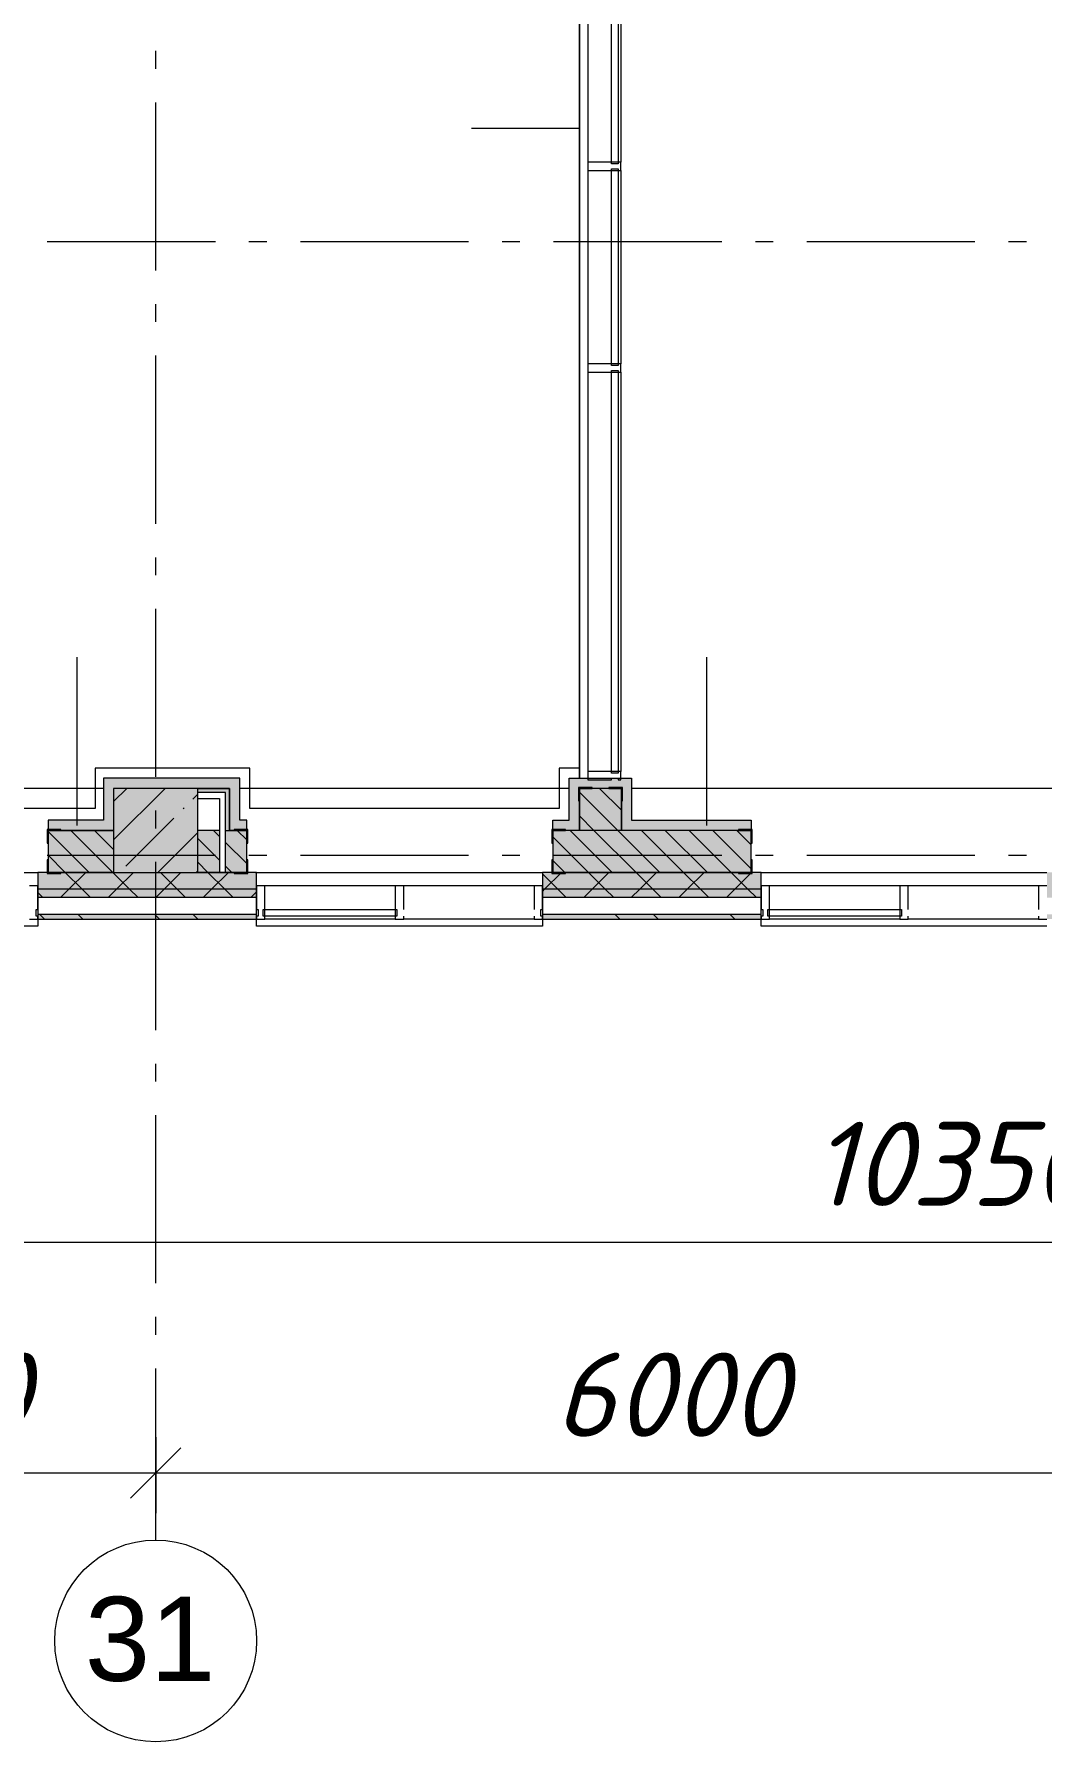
# Model space of a CAD drawing. Header units: millimetres. Extents: x -537608 to 253996, y -217170 to 186033.
# Drawn here: x -321899 to -315906, y -217170 to -207014 of the extents above; entities that cross this region are included whole.
import ezdxf

# ---------------------------------------------------------------- set-up
doc = ezdxf.new("R2010")
doc.units = ezdxf.units.MM
doc.layers.add('PDF _Геометрия', color=7, linetype='Continuous')
doc.layers.add('PDF _Текст', color=7, linetype='Continuous')
doc.layers.add('PDF _Сплошная заливка', color=7, linetype='Continuous', true_color=0xffffff)
doc.styles.add('PDF ArialMT', font='arial.ttf')
doc.styles.add('PDF ISOCPEUR Italic', font='isocpeui.ttf')

msp = doc.modelspace()

# ---------------------------------------------------------------- hatches: boundary and pattern name
at = {"layer": 'PDF _Сплошная заливка', "true_color": 0xff7d7d, "transparency": 33554559}
for points in [[(-321273.2691, -211499.6558), (-320736.1844, -211499.6558), (-320736.1844, -211439.6572), (-321486.1876, -211439.6572), (-321486.1876, -211499.6558), (-321426.1849, -211499.6558)], [(-318406.1835, -211499.6558), (-318406.1835, -211439.6572), (-318716.1831, -211439.6572), (-318716.1831, -211499.6558), (-318656.1846, -211499.6558)]]:
    msp.add_hatch(color=11, dxfattribs=at).paths.add_polyline_path(points)
at = {"layer": 'PDF _Сплошная заливка', "transparency": 33554559}
msp.add_hatch(color=256, dxfattribs=at).paths.add_polyline_path([(-320926.1869, -211999.658), (-320926.1869, -211499.6558), (-321426.1849, -211499.6558), (-321426.1849, -211999.658), (-321273.2691, -211999.658)])
at = {"layer": 'PDF _Сплошная заливка', "true_color": 0x77b143, "transparency": 33554559}
msp.add_hatch(color=75, dxfattribs=at).paths.add_polyline_path([(-320761.1845, -211524.6559), (-320736.1844, -211524.6559), (-320736.1844, -211499.6558), (-320926.1869, -211499.6558), (-320926.1869, -211524.6559)])
at = {"layer": 'PDF _Сплошная заливка', "transparency": 33554559}
h = msp.add_hatch(color=256, dxfattribs=at)
h.paths.add_polyline_path([(-287542.4985, -211999.658), (-287136.1735, -211999.658), (-287136.1735, -211749.6569), (-288256.1728, -211753.5623), (-288256.1728, -211999.658)], flags=0)
h.paths.add_polyline_path([(-285316.1732, -211999.658), (-284876.1717, -211999.658), (-284876.1717, -211749.6569), (-285316.1732, -211753.5623)], flags=0)
h.paths.add_polyline_path([(-294544.0193, -211999.658), (-294426.1751, -211999.658), (-294426.1751, -211749.6569), (-294544.0193, -211753.5623)], flags=0)
h.paths.add_polyline_path([(-293876.1749, -211999.658), (-293876.1749, -211749.6569), (-293926.1751, -211749.6569), (-293926.1751, -211999.658)], flags=0)
h.paths.add_polyline_path([(-293376.1748, -211999.658), (-293240.0629, -211999.658), (-293240.0629, -211749.6569), (-293376.1748, -211753.5623), (-293376.1748, -211911.5289)], flags=0)
h.paths.add_polyline_path([(-293076.1757, -211999.658), (-293076.1757, -211749.6569), (-293205.0645, -211753.5623), (-293205.0645, -211999.658)], flags=0)
h.paths.add_polyline_path([(-290076.1731, -211999.658), (-290076.1731, -211749.6569), (-290202.4245, -211753.5623), (-290202.4245, -211999.658)], flags=0)
h.paths.add_polyline_path([(-294579.0199, -211999.658), (-294579.0199, -211749.6569), (-294814.7297, -211753.5623), (-294814.7297, -211999.658), (-294710.2877, -211999.658)], flags=0)
h.paths.add_polyline_path([(-290376.1745, -211999.658), (-290237.4252, -211999.658), (-290237.4252, -211749.6569), (-290376.1745, -211753.5623), (-290376.1745, -211950.0152)], flags=0)
h.paths.add_polyline_path([(-290876.1745, -211999.658), (-290876.1745, -211749.6569), (-291256.1754, -211753.5623), (-291256.1754, -211999.658), (-290915.5758, -211999.658)], flags=0)
h.paths.add_polyline_path([(-296926.1754, -211999.658), (-296634.73, -211999.658), (-296634.73, -211749.6569), (-296926.1754, -211753.5623)], flags=0)
h.paths.add_polyline_path([(-297426.1777, -211999.658), (-297426.1777, -211749.6569), (-297814.73, -211753.5623), (-297814.73, -211999.658), (-297661.7282, -211999.658)], flags=0)
h.paths.add_polyline_path([(-303814.7307, -211999.658), (-303426.1784, -211999.658), (-303426.1784, -211749.6569), (-303814.7307, -211753.5623)], flags=0)
h.paths.add_polyline_path([(-299634.7303, -211999.658), (-299634.7303, -211749.6569), (-300814.7304, -211753.5623), (-300814.7304, -211999.658), (-300191.5361, -211999.658)], flags=0)
h.paths.add_polyline_path([(-302721.3441, -211999.658), (-302634.7307, -211999.658), (-302634.7307, -211749.6569), (-302926.1805, -211753.5623), (-302926.1805, -211999.658)], flags=0)
h.paths.add_polyline_path([(-305788.7147, -211999.658), (-305788.7147, -211749.6569), (-305926.1808, -211753.5623), (-305926.1808, -211999.658)], flags=0)
h.paths.add_polyline_path([(-308634.7357, -211999.658), (-308634.7357, -211749.6569), (-309814.7358, -211753.5623), (-309814.7358, -211999.658), (-309467.4986, -211999.658)], flags=0)
h.paths.add_polyline_path([(-306595.457, -211999.658), (-306595.457, -211749.6569), (-306814.7354, -211753.5623), (-306814.7354, -211999.658)], flags=0)
h.paths.add_polyline_path([(-306560.4585, -211999.658), (-306426.1788, -211999.658), (-306426.1788, -211749.6569), (-306560.4585, -211753.5623)], flags=0)
h.paths.add_polyline_path([(-305634.7311, -211999.658), (-305634.7311, -211749.6569), (-305753.7162, -211753.5623), (-305753.7162, -211999.658), (-305672.7867, -211999.658)], flags=0)
h.paths.add_polyline_path([(-312814.7361, -211999.658), (-312595.4577, -211999.658), (-312595.4577, -211749.6569), (-312814.7361, -211753.5623)], flags=0)
h.paths.add_polyline_path([(-311791.3679, -211999.658), (-311791.3679, -211749.6569), (-311926.1815, -211753.5623), (-311926.1815, -211999.658)], flags=0)
h.paths.add_polyline_path([(-311634.7361, -211999.658), (-311634.7361, -211749.6569), (-311756.3651, -211753.5623), (-311756.3651, -211999.658)], flags=0)
h.paths.add_polyline_path([(-312426.1838, -211999.658), (-312426.1838, -211749.6569), (-312560.4592, -211753.5623), (-312560.4592, -211999.658)], flags=0)
h.paths.add_polyline_path([(-315699.4156, -211999.658), (-315699.4156, -211749.6569), (-315814.7365, -211753.5623), (-315814.7365, -211999.658), (-315792.0185, -211999.658)], flags=0)
h.paths.add_polyline_path([(-315664.4172, -211999.658), (-315426.1841, -211999.658), (-315426.1841, -211749.6569), (-315664.4172, -211753.5623)], flags=0)
h.paths.add_polyline_path([(-314926.1819, -211999.658), (-314634.7364, -211999.658), (-314634.7364, -211749.6569), (-314926.1819, -211753.5623), (-314926.1819, -211907.5976)], flags=0)
h.paths.add_polyline_path([(-317634.7368, -211999.658), (-317634.7368, -211749.6569), (-318814.7368, -211753.5623), (-318814.7368, -211999.658), (-317900.1918, -211999.658)], flags=0)
h.paths.add_polyline_path([(-321426.1849, -211999.658), (-321426.1849, -211749.6569), (-321815.3572, -211753.5623), (-321815.3572, -211999.658), (-321694.9038, -211999.658)], flags=0)
h.paths.add_polyline_path([(-320851.6344, -211999.658), (-320796.1872, -211999.658), (-320796.1872, -211749.6569), (-320926.1869, -211753.5623), (-320926.1869, -211999.658)], flags=0)
h.paths.add_polyline_path([(-320634.7372, -211999.658), (-320634.7372, -211749.6569), (-320761.1845, -211753.5623), (-320761.1845, -211999.658)], flags=0)
h.paths.add_polyline_path([(-323756.1856, -211999.658), (-323635.3576, -211999.658), (-323635.3576, -211749.6569), (-323756.1856, -211753.5623)], flags=0)
h.paths.add_polyline_path([(-323791.1884, -211999.658), (-323791.1884, -211749.6569), (-323926.1873, -211749.6569), (-323926.1873, -211999.658), (-323803.077, -211999.658)], flags=0)
h.paths.add_polyline_path([(-326804.9504, -211999.658), (-326804.9504, -211749.6569), (-326926.1876, -211753.5623), (-326926.1876, -211999.658)], flags=0)
h.paths.add_polyline_path([(-326754.5197, -211999.658), (-326634.7422, -211999.658), (-326634.7422, -211749.6569), (-326769.9477, -211753.5623), (-326769.9477, -211999.658)], flags=0)
h.paths.add_polyline_path([(-327476.1901, -211999.658), (-327426.1898, -211999.658), (-327426.1898, -211749.6569), (-327476.1901, -211749.6569), (-327476.1901, -211877.6371)], flags=0)
h.paths.add_polyline_path([(-324814.7418, -211999.658), (-324426.1895, -211999.658), (-324426.1895, -211749.6569), (-324814.7418, -211753.5623)], flags=0)
h.paths.add_polyline_path([(-328116.1903, -211999.658), (-327976.188, -211999.658), (-327976.188, -211749.6569), (-328116.1903, -211753.5623)], flags=0)
h.paths.add_polyline_path([(-338936.1917, -211999.658), (-338936.1917, -211749.6569), (-339301.195, -211753.5623), (-339301.195, -211999.658), (-338981.929, -211999.658)], flags=0)
h.paths.add_polyline_path([(-341934.7496, -211999.658), (-341934.7496, -211749.6569), (-343114.7496, -211753.5623), (-343114.7496, -211999.658), (-342355.0063, -211999.658)], flags=0)
h.paths.add_polyline_path([(-339476.1958, -211999.658), (-339336.1935, -211999.658), (-339336.1935, -211749.6569), (-339476.1958, -211753.5623), (-339476.1958, -211796.1563)], flags=0)
h.paths.add_polyline_path([(-339976.1894, -211999.658), (-339976.1894, -211749.6569), (-340088.9181, -211753.5623), (-340088.9181, -211999.658)], flags=0)
h.paths.add_polyline_path([(-345476.1965, -211999.658), (-345336.1941, -211999.658), (-345336.1941, -211749.6569), (-345476.1965, -211753.5623), (-345476.1965, -211949.6578)], flags=0)
h.paths.add_polyline_path([(-345301.1957, -211999.658), (-344934.7456, -211999.658), (-344934.7456, -211749.6569), (-345301.1957, -211753.5623)], flags=0)
h.paths.add_polyline_path([(-345976.1987, -211999.658), (-345976.1987, -211749.6569), (-346054.7471, -211753.5623), (-346054.7471, -211999.658)], flags=0)
h.paths.add_polyline_path([(-348976.1948, -211999.658), (-348976.1948, -211749.6569), (-349054.7518, -211753.5623), (-349054.7518, -211999.658)], flags=0)
h.paths.add_polyline_path([(-348476.1925, -211999.658), (-348356.1955, -211999.658), (-348356.1955, -211749.6569), (-348476.1925, -211753.5623), (-348476.1925, -211955.5396)], flags=0)
h.paths.add_polyline_path([(-348257.8915, -211999.658), (-347874.7517, -211999.658), (-347874.7517, -211749.6569), (-348321.197, -211753.5623), (-348321.197, -211999.658)], flags=0)
h.paths.add_polyline_path([(-355376.1973, -211999.658), (-355376.1973, -211749.6569), (-358388.3618, -211753.5623), (-358388.3618, -211999.658), (-355847.3154, -211999.658)], flags=0)
h.paths.add_polyline_path([(-351630.9688, -211999.658), (-351376.1968, -211999.658), (-351376.1968, -211749.6569), (-352053.6971, -211753.5623), (-352052.6035, -211999.658)], flags=0)
h.paths.add_polyline_path([(-354737.3208, -211999.658), (-354737.3208, -211749.6569), (-354876.195, -211753.5623), (-354876.195, -211999.658)], flags=0)
h.paths.add_polyline_path([(-354160.7768, -211999.658), (-353053.7016, -211999.658), (-353053.7016, -211749.6569), (-354702.3224, -211753.5623), (-354702.3224, -211999.658)], flags=0)
h.paths.add_polyline_path([(-359976.2004, -211999.658), (-359849.1502, -211999.658), (-359849.1502, -211749.6569), (-359976.2004, -211753.5623)], flags=0)
h.paths.add_polyline_path([(-359814.1518, -211999.658), (-359388.3576, -211999.658), (-359388.3576, -211749.6569), (-359814.1518, -211753.5623)], flags=0)
at = {"layer": 'PDF _Сплошная заливка', "true_color": 0xff7d7d, "transparency": 33554559}
h = msp.add_hatch(color=11, dxfattribs=at)
h.paths.add_polyline_path([(-318743.4611, -211749.6569), (-318716.1831, -211749.6569), (-318716.1831, -211689.6583), (-318814.7368, -211689.6583), (-318814.7368, -211749.6569)], flags=0)
h.paths.add_polyline_path([(-320634.7372, -211749.6569), (-320634.7372, -211689.6583), (-320736.1844, -211689.6583), (-320736.1844, -211749.6569)], flags=0)
h = msp.add_hatch(color=11, dxfattribs=at)
h.paths.add_polyline_path([(-317634.7368, -211749.6569), (-317634.7368, -211689.6583), (-318406.1835, -211689.6583), (-318406.1835, -211749.6569), (-317900.1918, -211749.6569)], flags=0)
h.paths.add_polyline_path([(-315814.7365, -211749.6569), (-315724.4157, -211749.6569), (-315724.4157, -211689.6583), (-315814.7365, -211689.6583)], flags=0)
at = {"layer": 'PDF _Сплошная заливка', "transparency": 33554559}
h = msp.add_hatch(color=256, dxfattribs=at)
h.paths.add_polyline_path([(-284489.1716, -212099.6584), (-284489.1716, -211999.658), (-285376.1718, -211999.658), (-285376.1718, -212099.6584), (-284876.1717, -212099.6584)], flags=0)
h.paths.add_polyline_path([(-287076.1728, -212099.6584), (-287076.1728, -211999.658), (-288316.1736, -211999.658), (-288316.1736, -212099.6584), (-287542.4985, -212099.6584)], flags=0)
h.paths.add_polyline_path([(-290072.3065, -212099.6584), (-290016.1746, -212099.6584), (-290016.1746, -211999.658), (-291309.6741, -211999.658), (-291309.6741, -212099.6584), (-290915.5758, -212099.6584)], flags=0)
h.paths.add_polyline_path([(-293445.3838, -212099.6584), (-293009.6752, -212099.6584), (-293009.6752, -211999.658), (-294876.175, -211999.658), (-294876.175, -212099.6584), (-294288.6531, -212099.6584)], flags=0)
h.paths.add_polyline_path([(-300191.5361, -212099.6584), (-299576.1786, -212099.6584), (-299576.1786, -211999.658), (-300876.18, -211999.658), (-300876.18, -212099.6584)], flags=0)
h.paths.add_polyline_path([(-296818.4588, -212099.6584), (-296576.1782, -212099.6584), (-296576.1782, -211999.658), (-297876.1754, -211999.658), (-297876.1754, -212099.6584), (-297661.7282, -212099.6584)], flags=0)
h.paths.add_polyline_path([(-303876.1804, -212099.6584), (-302576.179, -212099.6584), (-302576.179, -211999.658), (-303876.1804, -211999.658)], flags=0)
h.paths.add_polyline_path([(-306094.4213, -212099.6584), (-305576.1793, -212099.6584), (-305576.1793, -211999.658), (-306876.1808, -211999.658), (-306876.1808, -212099.6584), (-306516.056, -212099.6584)], flags=0)
h.paths.add_polyline_path([(-308624.2293, -212099.6584), (-308576.1797, -212099.6584), (-308576.1797, -211999.658), (-309876.1811, -211999.658), (-309876.1811, -212099.6584), (-309467.4986, -212099.6584)], flags=0)
h.paths.add_polyline_path([(-314926.1819, -212099.6584), (-314576.1847, -212099.6584), (-314576.1847, -211999.658), (-315876.1861, -211999.658), (-315876.1861, -212099.6584), (-315370.3838, -212099.6584)], flags=0)
h.paths.add_polyline_path([(-311926.1815, -212099.6584), (-311576.1843, -212099.6584), (-311576.1843, -211999.658), (-312876.1815, -211999.658), (-312876.1815, -212099.6584), (-311997.3066, -212099.6584)], flags=0)
h.paths.add_polyline_path([(-317576.185, -212099.6584), (-317576.185, -211999.658), (-318876.1865, -211999.658), (-318876.1865, -212099.6584), (-317900.1918, -212099.6584)], flags=0)
h.paths.add_polyline_path([(-323576.8058, -212099.6584), (-323576.8058, -211999.658), (-324876.1872, -211999.658), (-324876.1872, -212099.6584), (-323803.077, -212099.6584)], flags=0)
h.paths.add_polyline_path([(-321694.9038, -212099.6584), (-320576.1854, -212099.6584), (-320576.1854, -211999.658), (-321876.8026, -211999.658), (-321876.8026, -212099.6584)], flags=0)
h.paths.add_polyline_path([(-326754.5197, -212099.6584), (-326576.186, -212099.6584), (-326576.186, -211999.658), (-328176.1889, -211999.658), (-328176.1889, -212099.6584), (-327176.1543, -212099.6584)], flags=0)
h.paths.add_polyline_path([(-338981.929, -212099.6584), (-338876.1932, -212099.6584), (-338876.1932, -211999.658), (-340176.1903, -211999.658), (-340176.1903, -212099.6584), (-339825.1984, -212099.6584)], flags=0)
h.paths.add_polyline_path([(-341876.1978, -212099.6584), (-341876.1978, -211999.658), (-343176.195, -211999.658), (-343176.195, -212099.6584), (-342355.0063, -212099.6584)], flags=0)
h.paths.add_polyline_path([(-344876.1939, -212099.6584), (-344876.1939, -211999.658), (-346116.1925, -211999.658), (-346116.1925, -212099.6584), (-344884.8143, -212099.6584)], flags=0)
h.paths.add_polyline_path([(-347816.2, -212099.6584), (-347816.2, -211999.658), (-349116.1971, -211999.658), (-349116.1971, -212099.6584), (-348257.8915, -212099.6584)], flags=0)
h.paths.add_polyline_path([(-352991.197, -212099.6584), (-352991.197, -211999.658), (-358450.8578, -211999.658), (-358450.8578, -212099.6584), (-353317.5075, -212099.6584)], flags=0)
h.paths.add_polyline_path([(-352116.2018, -212099.6584), (-350816.196, -212099.6584), (-350816.196, -211999.658), (-352116.2018, -211999.658)], flags=0)
h.paths.add_polyline_path([(-359325.8616, -212099.6584), (-359325.8616, -211999.658), (-364176.2018, -211999.658), (-364176.2018, -212099.6584), (-359642.0274, -212099.6584)], flags=0)
h.paths.add_polyline_path([(-365466.2005, -212099.6584), (-365466.2005, -211999.658), (-366016.2029, -211999.658), (-366016.2029, -212099.6584)], flags=0)
h.paths.add_polyline_path([(-368226.2024, -212099.6584), (-367816.2023, -212099.6584), (-367816.2023, -211999.658), (-368226.2024, -211999.658)], flags=0)
h = msp.add_hatch(color=256, dxfattribs=at)
h.paths.add_polyline_path([(-284489.1716, -212149.6586), (-284489.1716, -212099.6584), (-285376.1718, -212099.6584), (-285376.1718, -212149.6586), (-285012.6906, -212149.6586)], flags=0)
h.paths.add_polyline_path([(-287542.4985, -212149.6586), (-287076.1728, -212149.6586), (-287076.1728, -212099.6584), (-288316.1736, -212099.6584), (-288316.1736, -212149.6586)], flags=0)
h.paths.add_polyline_path([(-290016.1746, -212149.6586), (-290016.1746, -212099.6584), (-291309.6741, -212099.6584), (-291309.6741, -212149.6586), (-290072.3065, -212149.6586)], flags=0)
h.paths.add_polyline_path([(-293023.7491, -212149.6586), (-293009.6752, -212149.6586), (-293009.6752, -212099.6584), (-294876.175, -212099.6584), (-294876.175, -212149.6586), (-293445.3838, -212149.6586)], flags=0)
h.paths.add_polyline_path([(-297661.7282, -212149.6586), (-296576.1782, -212149.6586), (-296576.1782, -212099.6584), (-297876.1754, -212099.6584), (-297876.1754, -212149.6586)], flags=0)
h.paths.add_polyline_path([(-302576.179, -212149.6586), (-302576.179, -212099.6584), (-303876.1804, -212099.6584), (-303876.1804, -212149.6586), (-302721.3441, -212149.6586)], flags=0)
h.paths.add_polyline_path([(-300876.18, -212149.6586), (-299576.1786, -212149.6586), (-299576.1786, -212099.6584), (-300876.18, -212099.6584)], flags=0)
h.paths.add_polyline_path([(-306876.1808, -212149.6586), (-305576.1793, -212149.6586), (-305576.1793, -212099.6584), (-306876.1808, -212099.6584), (-306876.1808, -212110.1863)], flags=0)
h.paths.add_polyline_path([(-308576.1797, -212149.6586), (-308576.1797, -212099.6584), (-309876.1811, -212099.6584), (-309876.1811, -212149.6586), (-308624.2293, -212149.6586)], flags=0)
h.paths.add_polyline_path([(-311576.1843, -212149.6586), (-311576.1843, -212099.6584), (-312876.1815, -212099.6584), (-312876.1815, -212149.6586), (-311997.3066, -212149.6586)], flags=0)
h.paths.add_polyline_path([(-314576.1847, -212149.6586), (-314576.1847, -212099.6584), (-315876.1861, -212099.6584), (-315876.1861, -212149.6586), (-315370.3838, -212149.6586)], flags=0)
h.paths.add_polyline_path([(-317900.1918, -212149.6586), (-317576.185, -212149.6586), (-317576.185, -212099.6584), (-318876.1865, -212099.6584), (-318876.1865, -212149.6586), (-318743.4611, -212149.6586)], flags=0)
h.paths.add_polyline_path([(-320851.6344, -212149.6586), (-320576.1854, -212149.6586), (-320576.1854, -212099.6584), (-321876.8026, -212099.6584), (-321876.8026, -212149.6586), (-321273.2691, -212149.6586)], flags=0)
h.paths.add_polyline_path([(-324646.3463, -212149.6586), (-323576.8058, -212149.6586), (-323576.8058, -212099.6584), (-324876.1872, -212099.6584), (-324876.1872, -212149.6586)], flags=0)
h.paths.add_polyline_path([(-327176.1543, -212149.6586), (-326576.186, -212149.6586), (-326576.186, -212099.6584), (-328176.1889, -212099.6584), (-328176.1889, -212149.6586), (-328019.4236, -212149.6586)], flags=0)
h.paths.add_polyline_path([(-338876.1932, -212149.6586), (-338876.1932, -212099.6584), (-340176.1903, -212099.6584), (-340176.1903, -212149.6586), (-338981.929, -212149.6586)], flags=0)
h.paths.add_polyline_path([(-342355.0063, -212149.6586), (-341876.1978, -212149.6586), (-341876.1978, -212099.6584), (-343176.195, -212099.6584), (-343176.195, -212149.6586)], flags=0)
h.paths.add_polyline_path([(-344876.1939, -212149.6586), (-344876.1939, -212099.6584), (-346116.1925, -212099.6584), (-346116.1925, -212149.6586), (-344884.8143, -212149.6586)], flags=0)
h.paths.add_polyline_path([(-347816.2, -212149.6586), (-347816.2, -212099.6584), (-349116.1971, -212099.6584), (-349116.1971, -212149.6586), (-348257.8915, -212149.6586)], flags=0)
h.paths.add_polyline_path([(-350816.196, -212149.6586), (-350816.196, -212099.6584), (-352116.2018, -212099.6584), (-352116.2018, -212149.6586), (-351630.9688, -212149.6586)], flags=0)
h.paths.add_polyline_path([(-353317.5075, -212149.6586), (-352991.197, -212149.6586), (-352991.197, -212099.6584), (-358450.8578, -212099.6584), (-358450.8578, -212149.6586), (-354160.7768, -212149.6586)], flags=0)
h.paths.add_polyline_path([(-360906.9313, -212149.6586), (-359325.8616, -212149.6586), (-359325.8616, -212099.6584), (-364176.2018, -212099.6584), (-364176.2018, -212149.6586), (-361750.2006, -212149.6586)], flags=0)
h.paths.add_polyline_path([(-365466.2005, -212149.6586), (-365466.2005, -212099.6584), (-366016.2029, -212099.6584), (-366016.2029, -212149.6586)], flags=0)
h.paths.add_polyline_path([(-367816.2023, -212149.6586), (-367816.2023, -212099.6584), (-368326.2029, -212099.6584), (-368326.2029, -212149.6586), (-368226.2024, -212149.6586)], flags=0)
h = msp.add_hatch(color=256, dxfattribs=at)
h.paths.add_polyline_path([(-284489.1716, -212276.6571), (-284489.1716, -212249.6591), (-285376.1718, -212249.6591), (-285376.1718, -212276.6571), (-285012.6906, -212276.6571)], flags=0)
h.paths.add_polyline_path([(-288316.1736, -212276.6571), (-287076.1728, -212276.6571), (-287076.1728, -212249.6591), (-288316.1736, -212249.6591)], flags=0)
h.paths.add_polyline_path([(-290016.1746, -212276.6571), (-290016.1746, -212249.6591), (-291309.6741, -212249.6591), (-291309.6741, -212276.6571), (-290072.3065, -212276.6571)], flags=0)
h.paths.add_polyline_path([(-293009.6752, -212276.6571), (-293009.6752, -212249.6591), (-294876.175, -212249.6591), (-294876.175, -212276.6571), (-293023.7491, -212276.6571)], flags=0)
h.paths.add_polyline_path([(-297661.7282, -212276.6571), (-296576.1782, -212276.6571), (-296576.1782, -212249.6591), (-297876.1754, -212249.6591), (-297876.1754, -212276.6571)], flags=0)
h.paths.add_polyline_path([(-300876.18, -212276.6571), (-299576.1786, -212276.6571), (-299576.1786, -212249.6591), (-300876.18, -212249.6591)], flags=0)
h.paths.add_polyline_path([(-306094.4213, -212276.6571), (-305576.1793, -212276.6571), (-305576.1793, -212249.6591), (-306876.1808, -212249.6591), (-306876.1808, -212276.6571), (-306516.056, -212276.6571)], flags=0)
h.paths.add_polyline_path([(-302721.3441, -212276.6571), (-302576.179, -212276.6571), (-302576.179, -212249.6591), (-303876.1804, -212249.6591), (-303876.1804, -212276.6571), (-303564.6134, -212276.6571)], flags=0)
h.paths.add_polyline_path([(-309467.4986, -212276.6571), (-308576.1797, -212276.6571), (-308576.1797, -212249.6591), (-309876.1811, -212249.6591), (-309876.1811, -212276.6571)], flags=0)
h.paths.add_polyline_path([(-312840.5759, -212276.6571), (-311576.1843, -212276.6571), (-311576.1843, -212249.6591), (-312876.1815, -212249.6591), (-312876.1815, -212276.6571)], flags=0)
h.paths.add_polyline_path([(-314576.1847, -212276.6571), (-314576.1847, -212249.6591), (-315876.1861, -212249.6591), (-315876.1861, -212276.6571), (-315370.3838, -212276.6571)], flags=0)
h.paths.add_polyline_path([(-317576.185, -212276.6571), (-317576.185, -212249.6591), (-318876.1865, -212249.6591), (-318876.1865, -212276.6571), (-317900.1918, -212276.6571)], flags=0)
h.paths.add_polyline_path([(-320851.6344, -212276.6571), (-320576.1854, -212276.6571), (-320576.1854, -212249.6591), (-321876.8026, -212249.6591), (-321876.8026, -212276.6571), (-321273.2691, -212276.6571)], flags=0)
h.paths.add_polyline_path([(-324876.1872, -212276.6571), (-323576.8058, -212276.6571), (-323576.8058, -212249.6591), (-324876.1872, -212249.6591)], flags=0)
h.paths.add_polyline_path([(-327176.1543, -212276.6571), (-326576.186, -212276.6571), (-326576.186, -212249.6591), (-328176.1889, -212249.6591), (-328176.1889, -212276.6571), (-328019.4236, -212276.6571)], flags=0)
h.paths.add_polyline_path([(-338876.1932, -212276.6571), (-338876.1932, -212249.6591), (-340176.1903, -212249.6591), (-340176.1903, -212276.6571), (-338981.929, -212276.6571)], flags=0)
h.paths.add_polyline_path([(-342355.0063, -212276.6571), (-341876.1978, -212276.6571), (-341876.1978, -212249.6591), (-343176.195, -212249.6591), (-343176.195, -212276.6571)], flags=0)
h.paths.add_polyline_path([(-346116.1925, -212276.6571), (-344876.1939, -212276.6571), (-344876.1939, -212249.6591), (-346116.1925, -212249.6591)], flags=0)
h.paths.add_polyline_path([(-347816.2, -212276.6571), (-347816.2, -212249.6591), (-349116.1971, -212249.6591), (-349116.1971, -212276.6571), (-348257.8915, -212276.6571)], flags=0)
h.paths.add_polyline_path([(-351630.9688, -212276.6571), (-350816.196, -212276.6571), (-350816.196, -212249.6591), (-352116.2018, -212249.6591), (-352116.2018, -212276.6571), (-352052.6035, -212276.6571)], flags=0)
h.paths.add_polyline_path([(-353317.5075, -212276.6571), (-352991.197, -212276.6571), (-352991.197, -212249.6591), (-358450.8578, -212249.6591), (-358450.8578, -212276.6571), (-354160.7768, -212276.6571)], flags=0)
h.paths.add_polyline_path([(-359642.0274, -212276.6571), (-359325.8616, -212276.6571), (-359325.8616, -212249.6591), (-364176.2018, -212249.6591), (-364176.2018, -212276.6571), (-360063.662, -212276.6571)], flags=0)
h.paths.add_polyline_path([(-368326.2029, -212276.6571), (-367816.2023, -212276.6571), (-367816.2023, -212249.6591), (-368476.2036, -212249.6591), (-368476.2036, -212276.6571), (-368376.2031, -212276.6571)], flags=0)
h.paths.add_polyline_path([(-365466.2005, -212276.6571), (-365466.2005, -212249.6591), (-366016.2029, -212249.6591), (-366016.2029, -212276.6571)], flags=0)

# ---------------------------------------------------------------- linework, layer by layer
at = {"layer": 'PDF _Геометрия', "color": 9, "lineweight": 9, "true_color": 0xc0c0c0}
for p, q in [((-318656.1846, -211439.6572), (-318656.1846, -204579.6544)), ((-318656.1846, -204579.6544), (-318656.1846, -211439.6572)), ((-321486.1876, -211499.6558), (-323671.187, -211499.6558)), ((-318716.1831, -211499.6558), (-320676.1858, -211499.6558)), ((-315784.4185, -211499.6558), (-318346.185, -211499.6558)), ((-323576.8058, -211999.658), (-321876.8026, -211999.658)), ((-320576.1854, -211999.658), (-318876.1865, -211999.658)), ((-317576.185, -211999.658), (-315876.1861, -211999.658))]:
    msp.add_line(p, q, dxfattribs=at)
at = {"layer": 'PDF _Геометрия', "color": 190, "lineweight": 20, "true_color": 0x8000ff}
for p, q in [((-318656.1846, -204619.6563), (-318656.1846, -211379.6587)), ((-320616.1873, -211379.6587), (-321536.1879, -211379.6587)), ((-321536.1879, -211379.6587), (-321536.1879, -211619.6571)), ((-320616.1873, -211619.6571), (-320616.1873, -211379.6587)), ((-318656.1846, -211379.6587), (-318776.186, -211379.6587)), ((-318776.186, -211379.6587), (-318776.186, -211619.6571)), ((-321536.1879, -211619.6571), (-323616.1876, -211619.6571)), ((-318776.186, -211619.6571), (-320616.1873, -211619.6571))]:
    msp.add_line(p, q, dxfattribs=at)
at = {"layer": 'PDF _Геометрия', "lineweight": 9}
for p, q in [((-318606.1844, -206624.6557), (-318606.1844, -207774.6565)), ((-318466.1864, -207774.6565), (-318466.1864, -206624.6557)), ((-318426.1845, -206624.6557), (-318426.1845, -207774.6565)), ((-318409.1848, -206624.6557), (-318409.1848, -207774.6565)), ((-319297.158, -207574.0829), (-318656.1846, -207574.0829)), ((-318466.1864, -207774.6565), (-318606.1844, -207774.6565)), ((-318606.1844, -207774.6565), (-318606.1844, -207824.6567)), ((-318426.1845, -207774.6565), (-318466.1864, -207774.6565)), ((-318466.1864, -207784.6548), (-318466.1864, -207774.6565)), ((-318426.1845, -207784.6548), (-318466.1864, -207784.6548)), ((-318426.1845, -207774.6565), (-318426.1845, -207784.6548)), ((-318409.1848, -207774.6565), (-318426.1845, -207774.6565)), ((-318409.1848, -207824.6567), (-318409.1848, -207774.6565)), ((-318606.1844, -207824.6567), (-318606.1844, -208974.6575)), ((-318606.1844, -207824.6567), (-318466.1864, -207824.6567)), ((-318466.1864, -207824.6567), (-318466.1864, -207814.6541)), ((-318466.1864, -207814.6541), (-318426.1845, -207814.6541)), ((-318466.1864, -208974.6575), (-318466.1864, -207824.6567)), ((-318466.1864, -207824.6567), (-318426.1845, -207824.6567)), ((-318426.1845, -207814.6541), (-318426.1845, -207824.6567)), ((-318426.1845, -207824.6567), (-318426.1845, -208974.6575)), ((-318426.1845, -207824.6567), (-318409.1848, -207824.6567)), ((-318409.1848, -207824.6567), (-318409.1848, -208974.6575)), ((-318466.1864, -208974.6575), (-318606.1844, -208974.6575)), ((-318606.1844, -208974.6575), (-318606.1844, -209024.6577)), ((-318426.1845, -208974.6575), (-318466.1864, -208974.6575)), ((-318466.1864, -208984.6558), (-318466.1864, -208974.6575)), ((-318426.1845, -208984.6558), (-318466.1864, -208984.6558)), ((-318466.1864, -209024.6577), (-318466.1864, -209014.6551)), ((-318466.1864, -209014.6551), (-318426.1845, -209014.6551)), ((-318426.1845, -208974.6575), (-318426.1845, -208984.6558)), ((-318409.1848, -208974.6575), (-318426.1845, -208974.6575)), ((-318426.1845, -209014.6551), (-318426.1845, -209024.6577)), ((-318409.1848, -209024.6577), (-318409.1848, -208974.6575)), ((-318606.1844, -209024.6577), (-318466.1864, -209024.6577)), ((-318606.1844, -209024.6577), (-318606.1844, -211399.6553)), ((-318466.1864, -211399.6553), (-318466.1864, -209024.6577)), ((-318466.1864, -209024.6577), (-318426.1845, -209024.6577)), ((-318426.1845, -209024.6577), (-318409.1848, -209024.6577)), ((-318426.1845, -209024.6577), (-318426.1845, -211399.6553)), ((-318409.1848, -209024.6577), (-318409.1848, -211399.6553)), ((-321643.7194, -211719.6576), (-321643.7194, -210719.6574)), ((-317898.8311, -211719.6576), (-317898.8311, -210719.6574)), ((-320736.1844, -211439.6572), (-321486.1876, -211439.6572)), ((-321486.1876, -211439.6572), (-321486.1876, -211499.6558)), ((-320676.1858, -211439.6572), (-320736.1844, -211439.6572)), ((-320676.1858, -211689.6583), (-320676.1858, -211439.6572)), ((-318716.1831, -211499.6558), (-318716.1831, -211439.6572)), ((-318716.1831, -211439.6572), (-318406.1835, -211439.6572)), ((-318466.1864, -211399.6553), (-318606.1844, -211399.6553)), ((-318606.1844, -211399.6553), (-318606.1844, -211449.6555)), ((-318606.1844, -211449.6555), (-318466.1864, -211449.6555)), ((-318426.1845, -211399.6553), (-318466.1864, -211399.6553)), ((-318466.1864, -211409.6579), (-318466.1864, -211399.6553)), ((-318426.1845, -211409.6579), (-318466.1864, -211409.6579)), ((-318466.1864, -211449.6555), (-318466.1864, -211439.6572)), ((-318466.1864, -211439.6572), (-318426.1845, -211439.6572)), ((-318426.1845, -211399.6553), (-318426.1845, -211409.6579)), ((-318409.1848, -211399.6553), (-318426.1845, -211399.6553)), ((-318426.1845, -211439.6572), (-318426.1845, -211449.6555)), ((-318426.1845, -211449.6555), (-318409.1848, -211449.6555)), ((-318409.1848, -211449.6555), (-318409.1848, -211399.6553)), ((-318406.1835, -211439.6572), (-318346.185, -211439.6572)), ((-318346.185, -211439.6572), (-318346.185, -211689.6583)), ((-321486.1876, -211499.6558), (-321486.1876, -211689.6583)), ((-321426.1849, -211806.5982), (-321119.2466, -211499.6558)), ((-321426.1849, -211578.4969), (-321347.3436, -211499.6558)), ((-320926.1869, -211499.6558), (-321426.1849, -211499.6558)), ((-321426.1849, -211499.6558), (-321426.1849, -211999.658)), ((-320954.8298, -211563.3401), (-320926.1869, -211534.6973)), ((-320926.1869, -211999.658), (-320926.1869, -211499.6558)), ((-320736.1844, -211499.6558), (-320926.1869, -211499.6558)), ((-320926.1869, -211499.6558), (-320736.1844, -211499.6558)), ((-320761.1845, -211524.6559), (-320926.1869, -211524.6559)), ((-320761.1845, -211559.6586), (-320761.1845, -211524.6559)), ((-320736.1844, -211524.6559), (-320736.1844, -211499.6558)), ((-320736.1844, -211499.6558), (-320736.1844, -211689.6583)), ((-320736.1844, -211559.6586), (-320736.1844, -211524.6559)), ((-318716.1831, -211689.6583), (-318716.1831, -211499.6558)), ((-318656.1846, -211749.6569), (-318656.1846, -211499.6558)), ((-318656.1846, -211499.6558), (-318656.1846, -211749.6569)), ((-318406.1835, -211499.6558), (-318656.1846, -211499.6558)), ((-318428.1307, -211749.6569), (-318656.1846, -211521.603)), ((-318406.1835, -211630.1808), (-318536.7086, -211499.6558)), ((-318406.1835, -211499.6558), (-318406.1835, -211689.6583)), ((-318406.1835, -211689.6583), (-318406.1835, -211499.6558)), ((-321011.853, -211620.3633), (-321007.1122, -211615.6225)), ((-320926.1869, -211559.6586), (-320796.1872, -211559.6586)), ((-320796.1872, -211559.6586), (-320796.1872, -211749.6569)), ((-320761.1845, -211749.6569), (-320761.1845, -211559.6586)), ((-320736.1844, -211749.6569), (-320736.1844, -211559.6586)), ((-321486.1876, -211689.6583), (-321815.3572, -211689.6583)), ((-321815.3572, -211689.6583), (-321815.3572, -211749.6569)), ((-321486.1876, -211749.6569), (-321815.3572, -211749.6569)), ((-321815.3572, -211749.6569), (-321486.1876, -211749.6569)), ((-321815.3572, -211749.6569), (-321815.3572, -211999.658)), ((-321572.2413, -211999.658), (-321815.3572, -211756.542)), ((-321430.8223, -211999.658), (-321680.8234, -211749.6569)), ((-321426.1849, -211862.8721), (-321539.4001, -211749.6569)), ((-321486.1876, -211749.6569), (-321426.1849, -211749.6569)), ((-321426.1849, -211749.6569), (-321486.1876, -211749.6569)), ((-321354.0005, -211962.5109), (-321068.8804, -211677.3865)), ((-320796.1872, -211749.6569), (-320926.1869, -211749.6569)), ((-320796.1872, -211785.7662), (-320832.2923, -211749.6569)), ((-320796.1872, -211749.6569), (-320796.1872, -211999.658)), ((-320761.1845, -211999.658), (-320761.1845, -211749.6569)), ((-320761.1845, -211749.6569), (-320736.1844, -211749.6569)), ((-320736.1844, -211689.6583), (-320736.1844, -211749.6569)), ((-320634.7372, -211749.6569), (-320736.1844, -211749.6569)), ((-320736.1844, -211749.6569), (-320634.7372, -211749.6569)), ((-320634.7372, -211805.7887), (-320690.8733, -211749.6569)), ((-320634.7372, -211689.6583), (-320676.1858, -211689.6583)), ((-320634.7372, -211749.6569), (-320634.7372, -211689.6583)), ((-320634.7372, -211999.658), (-320634.7372, -211749.6569)), ((-318814.7368, -211749.6569), (-318814.7368, -211689.6583)), ((-318814.7368, -211689.6583), (-318716.1831, -211689.6583)), ((-318716.1831, -211749.6569), (-318814.7368, -211749.6569)), ((-318814.7368, -211749.6569), (-318814.7368, -211999.658)), ((-318716.1831, -211749.6569), (-318814.7368, -211749.6569)), ((-318656.1846, -211749.6569), (-318716.1831, -211749.6569)), ((-318406.1835, -211749.6569), (-318716.1831, -211749.6569)), ((-318460.9719, -211999.658), (-318710.973, -211749.6569)), ((-318569.5497, -211749.6569), (-318656.1846, -211663.0219)), ((-318406.1835, -211749.6569), (-318656.1846, -211749.6569)), ((-318319.5486, -211999.658), (-318569.5497, -211749.6569)), ((-318178.1296, -211999.658), (-318428.1307, -211749.6569)), ((-318406.1835, -211689.6583), (-318406.1835, -211749.6569)), ((-318406.1835, -211749.6569), (-318406.1835, -211689.6583)), ((-317634.7368, -211749.6569), (-318406.1835, -211749.6569)), ((-317634.7368, -211749.6569), (-318406.1835, -211749.6569)), ((-318346.185, -211689.6583), (-317634.7368, -211689.6583)), ((-318036.7064, -211999.658), (-318286.7075, -211749.6569)), ((-317895.2874, -211999.658), (-318145.2842, -211749.6569)), ((-317753.864, -211999.658), (-318003.8651, -211749.6569)), ((-317634.7368, -211977.362), (-317862.4419, -211749.6569)), ((-317634.7368, -211835.943), (-317721.0229, -211749.6569)), ((-317634.7368, -211689.6583), (-317634.7368, -211749.6569)), ((-317634.7368, -211999.658), (-317634.7368, -211749.6569)), ((-321163.0507, -211999.658), (-320926.1869, -211762.7942)), ((-320796.1872, -211927.1852), (-320926.1869, -211797.1855)), ((-320634.7372, -211947.212), (-320761.1845, -211820.7646)), ((-318602.3952, -211999.658), (-318814.7368, -211787.312)), ((-321713.6646, -211999.658), (-321815.3572, -211897.9653)), ((-320865.1378, -211999.658), (-320926.1869, -211938.6087)), ((-318743.8142, -211999.658), (-318814.7368, -211928.7353)), ((-321876.8026, -212001.8368), (-321874.6238, -211999.658)), ((-321426.1849, -211999.658), (-321876.8026, -211999.658)), ((-321876.8026, -211999.658), (-321876.8026, -212099.6584)), ((-321815.3572, -211999.658), (-321426.1849, -211999.658)), ((-321613.6641, -212099.6584), (-321713.6646, -211999.658)), ((-321691.7819, -212099.6584), (-321591.7815, -211999.658)), ((-321330.8219, -212099.6584), (-321430.8223, -211999.658)), ((-321426.1849, -211999.658), (-320926.1869, -211999.658)), ((-321408.9397, -212099.6584), (-321308.9392, -211999.658)), ((-321047.9796, -212099.6584), (-321147.98, -211999.658)), ((-321126.0974, -212099.6584), (-321026.0969, -211999.658)), ((-320934.9495, -211999.658), (-320926.1869, -211990.8911)), ((-320576.1854, -211999.658), (-320926.1869, -211999.658)), ((-320926.1869, -211999.658), (-320796.1872, -211999.658)), ((-320765.1373, -212099.6584), (-320865.1378, -211999.658)), ((-320843.2551, -212099.6584), (-320743.2547, -211999.658)), ((-320796.1872, -211999.658), (-320761.1845, -211999.658)), ((-320723.7144, -211999.658), (-320761.1845, -211962.1836)), ((-320761.1845, -211999.658), (-320634.7372, -211999.658)), ((-320576.1854, -212005.7638), (-320582.2911, -211999.658)), ((-320576.1854, -212099.6584), (-320576.1854, -211999.658)), ((-317576.185, -211999.658), (-318876.1865, -211999.658)), ((-318876.1865, -211999.658), (-318876.1865, -212099.6584)), ((-318785.237, -212099.6584), (-318876.1865, -212008.709)), ((-318863.3549, -212099.6584), (-318763.3544, -211999.658)), ((-318814.7368, -211999.658), (-317634.7368, -211999.658)), ((-318502.3948, -212099.6584), (-318602.3952, -211999.658)), ((-318580.5126, -212099.6584), (-318480.5121, -211999.658)), ((-318219.5481, -212099.6584), (-318319.5486, -211999.658)), ((-318297.6703, -212099.6584), (-318197.6699, -211999.658)), ((-317936.7059, -212099.6584), (-318036.7064, -211999.658)), ((-318014.8237, -212099.6584), (-317914.8276, -211999.658)), ((-317653.8636, -212099.6584), (-317753.864, -211999.658)), ((-317731.9815, -212099.6584), (-317631.981, -211999.658)), ((-317576.185, -212099.6584), (-317576.185, -211999.658)), ((-321876.8026, -212079.6574), (-321926.8028, -212079.6574)), ((-321876.8026, -212219.6555), (-321876.8026, -212079.6574)), ((-320576.1854, -212099.6584), (-321876.8026, -212099.6584)), ((-321876.8026, -212099.6584), (-321876.8026, -212149.6586)), ((-321846.5062, -212149.6586), (-321876.8026, -212119.3579)), ((-320576.1854, -212149.6586), (-321876.8026, -212149.6586)), ((-321876.8026, -212149.6586), (-321876.8026, -212249.6591)), ((-321741.7821, -212149.6586), (-321691.7819, -212099.6584)), ((-321563.6639, -212149.6586), (-321613.6641, -212099.6584)), ((-321458.9399, -212149.6586), (-321408.9397, -212099.6584)), ((-321280.8216, -212149.6586), (-321330.8219, -212099.6584)), ((-321176.0976, -212149.6586), (-321126.0974, -212099.6584)), ((-320997.9793, -212149.6586), (-321047.9796, -212099.6584)), ((-320893.2553, -212149.6586), (-320843.2551, -212099.6584)), ((-320715.1371, -212149.6586), (-320765.1373, -212099.6584)), ((-320610.413, -212149.6586), (-320576.1854, -212115.4309)), ((-320526.1851, -212079.6574), (-320576.1854, -212079.6574)), ((-320576.1854, -212079.6574), (-320576.1854, -212219.6555)), ((-320576.1854, -212149.6586), (-320576.1854, -212099.6584)), ((-320576.1854, -212249.6591), (-320576.1854, -212149.6586)), ((-319751.186, -212079.6574), (-320526.1851, -212079.6574)), ((-320526.1851, -212219.6555), (-320526.1851, -212079.6574)), ((-319701.1858, -212079.6574), (-319751.186, -212079.6574)), ((-319751.186, -212079.6574), (-319751.186, -212219.6555)), ((-318926.1867, -212079.6574), (-319701.1858, -212079.6574)), ((-319701.1858, -212219.6555), (-319701.1858, -212079.6574)), ((-318876.1865, -212079.6574), (-318926.1867, -212079.6574)), ((-318926.1867, -212079.6574), (-318926.1867, -212219.6555)), ((-318876.1865, -212219.6555), (-318876.1865, -212079.6574)), ((-318876.1865, -212112.49), (-318863.3549, -212099.6584)), ((-318876.1865, -212099.6584), (-318876.1865, -212149.6586)), ((-317576.185, -212099.6584), (-318876.1865, -212099.6584)), ((-318876.1865, -212149.6586), (-318876.1865, -212249.6591)), ((-317576.185, -212149.6586), (-318876.1865, -212149.6586)), ((-318735.2368, -212149.6586), (-318785.237, -212099.6584)), ((-318630.5128, -212149.6586), (-318580.5126, -212099.6584)), ((-318452.3946, -212149.6586), (-318502.3948, -212099.6584)), ((-318347.6706, -212149.6586), (-318297.6703, -212099.6584)), ((-318169.5522, -212149.6586), (-318219.5481, -212099.6584)), ((-318064.8239, -212149.6586), (-318014.8237, -212099.6584)), ((-317886.7057, -212149.6586), (-317936.7059, -212099.6584)), ((-317781.9817, -212149.6586), (-317731.9815, -212099.6584)), ((-317603.8634, -212149.6586), (-317653.8636, -212099.6584)), ((-317526.1848, -212079.6574), (-317576.185, -212079.6574)), ((-317576.185, -212079.6574), (-317576.185, -212219.6555)), ((-317576.185, -212149.6586), (-317576.185, -212099.6584)), ((-317576.185, -212249.6591), (-317576.185, -212149.6586)), ((-316751.1857, -212079.6574), (-317526.1848, -212079.6574)), ((-317526.1848, -212219.6555), (-317526.1848, -212079.6574)), ((-316701.1855, -212079.6574), (-316751.1857, -212079.6574)), ((-316751.1857, -212079.6574), (-316751.1857, -212219.6555)), ((-315926.182, -212079.6574), (-316701.1855, -212079.6574)), ((-316701.1855, -212219.6555), (-316701.1855, -212079.6574)), ((-315876.1861, -212079.6574), (-315926.182, -212079.6574)), ((-315926.182, -212079.6574), (-315926.182, -212219.6555)), ((-321886.8052, -212259.6574), (-321886.8052, -212219.6555)), ((-321886.8052, -212219.6555), (-321876.8026, -212219.6555)), ((-321876.8026, -212259.6574), (-321886.8052, -212259.6574)), ((-320576.1854, -212249.6591), (-321876.8026, -212249.6591)), ((-321876.8026, -212249.6591), (-321876.8026, -212276.6571)), ((-321876.8026, -212276.6571), (-321876.8026, -212259.6574)), ((-320576.1854, -212219.6555), (-320566.1871, -212219.6555)), ((-320576.1854, -212276.6571), (-320576.1854, -212249.6591)), ((-320566.1871, -212259.6574), (-320576.1854, -212259.6574)), ((-320576.1854, -212259.6574), (-320576.1854, -212276.6571)), ((-320566.1871, -212219.6555), (-320566.1871, -212259.6574)), ((-320536.1878, -212259.6574), (-320536.1878, -212219.6555)), ((-320536.1878, -212219.6555), (-320526.1851, -212219.6555)), ((-320526.1851, -212259.6574), (-320536.1878, -212259.6574)), ((-320526.1851, -212259.6574), (-320526.1851, -212219.6555)), ((-320526.1851, -212219.6555), (-319751.186, -212219.6555)), ((-319751.186, -212259.6574), (-320526.1851, -212259.6574)), ((-320526.1851, -212276.6571), (-320526.1851, -212259.6574)), ((-319751.186, -212219.6555), (-319751.186, -212259.6574)), ((-319751.186, -212219.6555), (-319741.1877, -212219.6555)), ((-319741.1877, -212259.6574), (-319751.186, -212259.6574)), ((-319751.186, -212259.6574), (-319751.186, -212276.6571)), ((-319741.1877, -212219.6555), (-319741.1877, -212259.6574)), ((-319701.1858, -212276.6571), (-319701.1858, -212259.6574)), ((-318926.1867, -212259.6574), (-318926.1867, -212276.6571)), ((-318886.1848, -212259.6574), (-318886.1848, -212219.6555)), ((-318886.1848, -212219.6555), (-318876.1865, -212219.6555)), ((-318876.1865, -212259.6574), (-318886.1848, -212259.6574)), ((-318876.1865, -212249.6591), (-318876.1865, -212276.6571)), ((-317576.185, -212249.6591), (-318876.1865, -212249.6591)), ((-318876.1865, -212276.6571), (-318876.1865, -212259.6574)), ((-317576.185, -212219.6555), (-317566.1867, -212219.6555)), ((-317576.185, -212276.6571), (-317576.185, -212249.6591)), ((-317566.1867, -212259.6574), (-317576.185, -212259.6574)), ((-317576.185, -212259.6574), (-317576.185, -212276.6571)), ((-317566.1867, -212219.6555), (-317566.1867, -212259.6574)), ((-317536.1831, -212259.6574), (-317536.1831, -212219.6555)), ((-317536.1831, -212219.6555), (-317526.1848, -212219.6555)), ((-317526.1848, -212259.6574), (-317536.1831, -212259.6574)), ((-317526.1848, -212259.6574), (-317526.1848, -212219.6555)), ((-317526.1848, -212219.6555), (-316751.1857, -212219.6555)), ((-316751.1857, -212259.6574), (-317526.1848, -212259.6574)), ((-317526.1848, -212276.6571), (-317526.1848, -212259.6574)), ((-316751.1857, -212219.6555), (-316751.1857, -212259.6574)), ((-316751.1857, -212219.6555), (-316741.183, -212219.6555)), ((-316741.183, -212259.6574), (-316751.1857, -212259.6574)), ((-316751.1857, -212259.6574), (-316751.1857, -212276.6571)), ((-316741.183, -212219.6555), (-316741.183, -212259.6574)), ((-316701.1855, -212276.6571), (-316701.1855, -212259.6574)), ((-315926.182, -212259.6574), (-315926.182, -212276.6571)), ((-321926.8028, -212276.6571), (-321876.8026, -212276.6571)), ((-321876.8026, -212276.6571), (-320576.1854, -212276.6571)), ((-320576.1854, -212276.6571), (-320526.1851, -212276.6571)), ((-319751.186, -212276.6571), (-320526.1851, -212276.6571)), ((-319751.186, -212276.6571), (-319701.1858, -212276.6571)), ((-318926.1867, -212276.6571), (-319701.1858, -212276.6571)), ((-318926.1867, -212276.6571), (-318876.1865, -212276.6571)), ((-318876.1865, -212276.6571), (-317576.185, -212276.6571)), ((-317576.185, -212276.6571), (-317526.1848, -212276.6571)), ((-316751.1857, -212276.6571), (-317526.1848, -212276.6571)), ((-316751.1857, -212276.6571), (-316701.1855, -212276.6571)), ((-315926.182, -212276.6571), (-316701.1855, -212276.6571)), ((-315926.182, -212276.6571), (-315876.1861, -212276.6571)), ((-368366.2047, -214198.2382), (-264386.1644, -214198.2382)), ((-321176.188, -215358.8314), (-321176.188, -215570.9621)), ((-324176.1884, -215570.9621), (-321176.188, -215570.9621)), ((-321176.188, -215570.9621), (-315176.183, -215570.9621)), ((-321176.188, -215570.9621), (-321176.188, -215810.9649))]:
    msp.add_line(p, q, dxfattribs=at)
at = {"layer": 'PDF _Геометрия', "color": 253, "lineweight": 9, "true_color": 0xaaaaaa}
for p, q in [((-321176.188, -207219.9865), (-321176.188, -207114.1558)), ((-321176.188, -208419.9874), (-321176.188, -207419.9873)), ((-320821.2821, -208249.6543), (-321821.2821, -208249.6543)), ((-320515.4505, -208249.6543), (-320621.2812, -208249.6543)), ((-319315.4495, -208249.6543), (-320315.4497, -208249.6543)), ((-319009.6137, -208249.6543), (-319115.4486, -208249.6543)), ((-317809.617, -208249.6543), (-318809.6171, -208249.6543)), ((-317503.7811, -208249.6543), (-317609.6161, -208249.6543)), ((-316303.7802, -208249.6543), (-317303.7803, -208249.6543)), ((-315997.9486, -208249.6543), (-316103.7793, -208249.6543)), ((-321176.188, -208725.819), (-321176.188, -208619.9883)), ((-321176.188, -209925.82), (-321176.188, -208925.8199)), ((-321176.188, -210231.6558), (-321176.188, -210125.8209)), ((-321176.188, -211431.6568), (-321176.188, -210431.6567)), ((-321176.188, -211737.4883), (-321176.188, -211631.6577)), ((-320821.2821, -211899.6575), (-321821.2821, -211899.6575)), ((-321176.188, -212937.4894), (-321176.188, -211937.4892)), ((-320515.4505, -211899.6575), (-320621.2812, -211899.6575)), ((-319315.4495, -211899.6575), (-320315.4497, -211899.6575)), ((-319009.6137, -211899.6575), (-319115.4486, -211899.6575)), ((-317809.617, -211899.6575), (-318809.6171, -211899.6575)), ((-317503.7811, -211899.6575), (-317609.6161, -211899.6575)), ((-316303.7802, -211899.6575), (-317303.7803, -211899.6575)), ((-315997.9486, -211899.6575), (-316103.7793, -211899.6575)), ((-321876.8026, -212221.6577), (-321886.8052, -212221.6577)), ((-320566.1871, -212221.6577), (-320576.1854, -212221.6577)), ((-320526.1851, -212221.6577), (-320536.1878, -212221.6577)), ((-319741.1877, -212221.6577), (-319751.186, -212221.6577)), ((-318876.1865, -212221.6577), (-318886.1848, -212221.6577)), ((-317566.1867, -212221.6577), (-317576.185, -212221.6577)), ((-317526.1848, -212221.6577), (-317536.1831, -212221.6577)), ((-316741.183, -212221.6577), (-316751.1857, -212221.6577)), ((-321876.8026, -212319.656), (-323576.8058, -212319.656)), ((-321876.8026, -212276.6571), (-321876.8026, -212319.656)), ((-320576.1854, -212319.656), (-320576.1854, -212276.6571)), ((-318876.1865, -212319.656), (-320576.1854, -212319.656)), ((-318876.1865, -212276.6571), (-318876.1865, -212319.656)), ((-317576.185, -212319.656), (-317576.185, -212276.6571)), ((-315876.1861, -212319.656), (-317576.185, -212319.656)), ((-321176.188, -213243.3209), (-321176.188, -213137.4902)), ((-321176.188, -214443.3219), (-321176.188, -213443.3218)), ((-321176.188, -214749.1577), (-321176.188, -214643.3227)), ((-321176.188, -215970.417), (-321176.188, -214949.1586))]:
    msp.add_line(p, q, dxfattribs=at)
at = {"layer": 'PDF _Геометрия', "color": 253, "lineweight": 20, "true_color": 0xaaaaaa}
for p, q in [((-318581.1843, -211493.6576), (-318662.187, -211493.6576)), ((-318662.187, -211493.6576), (-318662.187, -211574.6561)), ((-318656.1846, -211574.6561), (-318656.1846, -211499.6558)), ((-318656.1846, -211499.6558), (-318581.1843, -211499.6558)), ((-318581.1843, -211499.6558), (-318581.1843, -211493.6576)), ((-318400.1854, -211493.6576), (-318481.1839, -211493.6576)), ((-318481.1839, -211493.6576), (-318481.1839, -211499.6558)), ((-318481.1839, -211499.6558), (-318406.1835, -211499.6558)), ((-318406.1835, -211499.6558), (-318406.1835, -211574.6561)), ((-318400.1854, -211574.6561), (-318400.1854, -211493.6576)), ((-318662.187, -211574.6561), (-318656.1846, -211574.6561)), ((-318406.1835, -211574.6561), (-318400.1854, -211574.6561)), ((-321740.3569, -211743.6587), (-321821.3554, -211743.6587)), ((-321821.3554, -211743.6587), (-321821.3554, -211824.6572)), ((-321815.3572, -211824.6572), (-321815.3572, -211749.6569)), ((-321815.3572, -211749.6569), (-321740.3569, -211749.6569)), ((-321740.3569, -211749.6569), (-321740.3569, -211743.6587)), ((-320628.739, -211743.6587), (-320709.7375, -211743.6587)), ((-320709.7375, -211743.6587), (-320709.7375, -211749.6569)), ((-320709.7375, -211749.6569), (-320634.7372, -211749.6569)), ((-320634.7372, -211749.6569), (-320634.7372, -211824.6572)), ((-320628.739, -211824.6572), (-320628.739, -211743.6587)), ((-318739.7365, -211743.6587), (-318820.7393, -211743.6587)), ((-318820.7393, -211743.6587), (-318820.7393, -211824.6572)), ((-318814.7368, -211824.6572), (-318814.7368, -211749.6569)), ((-318814.7368, -211749.6569), (-318739.7365, -211749.6569)), ((-318739.7365, -211749.6569), (-318739.7365, -211743.6587)), ((-317628.7387, -211743.6587), (-317709.7371, -211743.6587)), ((-317709.7371, -211743.6587), (-317709.7371, -211749.6569)), ((-317709.7371, -211749.6569), (-317634.7368, -211749.6569)), ((-317634.7368, -211749.6569), (-317634.7368, -211824.6572)), ((-317628.7387, -211824.6572), (-317628.7387, -211743.6587)), ((-321821.3554, -211824.6572), (-321815.3572, -211824.6572)), ((-320634.7372, -211824.6572), (-320628.739, -211824.6572)), ((-318820.7393, -211824.6572), (-318814.7368, -211824.6572)), ((-317634.7368, -211824.6572), (-317628.7387, -211824.6572)), ((-321815.3572, -211924.6577), (-321821.3554, -211924.6577)), ((-321821.3554, -211924.6577), (-321821.3554, -212005.6561)), ((-321815.3572, -211999.658), (-321815.3572, -211924.6577)), ((-320634.7372, -211924.6577), (-320634.7372, -211999.658)), ((-320628.739, -211924.6577), (-320634.7372, -211924.6577)), ((-320628.739, -212005.6561), (-320628.739, -211924.6577)), ((-318814.7368, -211924.6577), (-318820.7393, -211924.6577)), ((-318820.7393, -211924.6577), (-318820.7393, -212005.6561)), ((-318814.7368, -211999.658), (-318814.7368, -211924.6577)), ((-317634.7368, -211924.6577), (-317634.7368, -211999.658)), ((-317628.7387, -211924.6577), (-317634.7368, -211924.6577)), ((-317628.7387, -212005.6561), (-317628.7387, -211924.6577)), ((-321821.3554, -212005.6561), (-321740.3569, -212005.6561)), ((-321740.3569, -211999.658), (-321815.3572, -211999.658)), ((-321740.3569, -212005.6561), (-321740.3569, -211999.658)), ((-320634.7372, -211999.658), (-320709.7375, -211999.658)), ((-320709.7375, -211999.658), (-320709.7375, -212005.6561)), ((-320709.7375, -212005.6561), (-320628.739, -212005.6561)), ((-318820.7393, -212005.6561), (-318739.7365, -212005.6561)), ((-318739.7365, -211999.658), (-318814.7368, -211999.658)), ((-318739.7365, -212005.6561), (-318739.7365, -211999.658)), ((-317634.7368, -211999.658), (-317709.7371, -211999.658)), ((-317709.7371, -211999.658), (-317709.7371, -212005.6561)), ((-317709.7371, -212005.6561), (-317628.7387, -212005.6561))]:
    msp.add_line(p, q, dxfattribs=at)
at = {"layer": 'PDF _Геометрия', "color": 8, "lineweight": 9, "true_color": 0x787878}
for p, q in [((-321838.2, -212276.6571), (-321865.2024, -212249.6591)), ((-321610.1031, -212276.6571), (-321637.1012, -212249.6591)), ((-321153.9049, -212276.6571), (-321180.9073, -212249.6591)), ((-320925.808, -212276.6571), (-320952.8061, -212249.6591)), ((-318416.7244, -212276.6571), (-318443.7225, -212249.6591)), ((-318188.6231, -212276.6571), (-318215.6255, -212249.6591)), ((-317732.4292, -212276.6571), (-317759.4273, -212249.6591)), ((-318872.9183, -212276.6571), (-318876.1865, -212273.3932))]:
    msp.add_line(p, q, dxfattribs=at)
at = {"layer": 'PDF _Геометрия', "lineweight": 20}
for p, q in [((-321026.1874, -215420.9614), (-321176.188, -215570.9621)), ((-321176.188, -215570.9621), (-321326.1844, -215720.9627))]:
    msp.add_line(p, q, dxfattribs=at)
msp.add_circle((-321176.1867, -216570.4183), 600.0013, dxfattribs=at)
at = {"layer": 'PDF _Сплошная заливка', "color": 11, "lineweight": 35, "true_color": 0xff7d7d, "transparency": 33554559}
for points in [[(-320676.1858, -211689.6583), (-320676.1858, -211439.6572), (-320736.1844, -211689.6583), (-320736.1844, -211439.6572)], [(-318346.185, -211689.6583), (-318346.185, -211439.6572), (-318406.1835, -211689.6583), (-318406.1835, -211439.6572)], [(-321426.1849, -211749.6569), (-321426.1849, -211499.6558), (-321486.1876, -211749.6569), (-321486.1876, -211499.6558)], [(-318656.1846, -211749.6569), (-318656.1846, -211499.6558), (-318716.1831, -211749.6569), (-318716.1831, -211499.6558)], [(-321486.1876, -211749.6569), (-321486.1876, -211689.6583), (-321815.3572, -211749.6569), (-321815.3572, -211689.6583)]]:
    msp.add_solid(points, dxfattribs=at)
at = {"layer": 'PDF _Сплошная заливка', "color": 75, "lineweight": 35, "true_color": 0x77b143, "transparency": 33554559}
msp.add_solid([(-320736.1844, -211749.6569), (-320736.1844, -211524.6559), (-320761.1845, -211749.6569), (-320761.1845, -211524.6559)], dxfattribs=at)
at = {"layer": 'PDF _Сплошная заливка', "lineweight": 35, "transparency": 33554559}
msp.add_solid([(-318406.1835, -211749.6569), (-318406.1835, -211499.6558), (-318656.1846, -211749.6569), (-318656.1846, -211499.6558)], dxfattribs=at)

# ---------------------------------------------------------------- texts
at = {"layer": 'PDF _Текст', "char_height": 500, "attachment_point": 4}
for s, insert, style in [('103500', (-317276.399, -213732.7219), 'PDF ISOCPEUR Italic'), ('3000', (-323308.2548, -215105.4502), 'PDF ISOCPEUR Italic'), ('6000', (-318808.2521, -215105.4502), 'PDF ISOCPEUR Italic'), ('31', (-321597.7409, -216561.3428), 'PDF ArialMT')]:
    msp.add_mtext(s, dxfattribs=dict(at, insert=insert, style=style))

doc.saveas('drawing.dxf')
